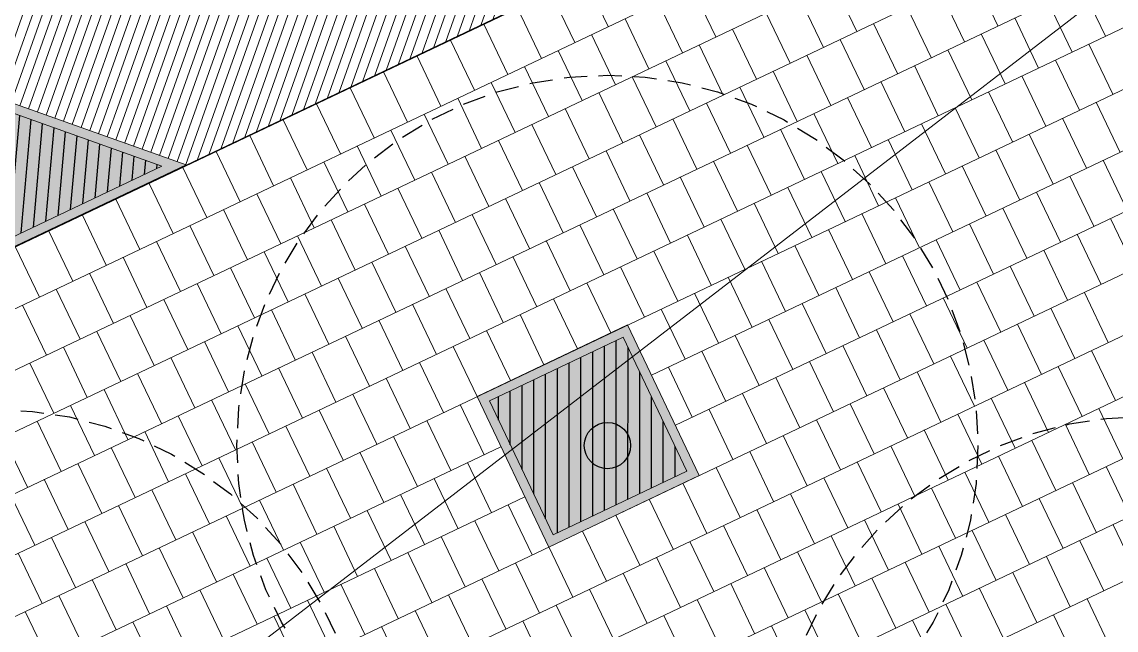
# Model space of a CAD drawing. Header units: metres. Extents: x 678805 to 1359287, y 2747329 to 5497370.
# Drawn here: x 679657.77 to 679669.58, y 2748684.1 to 2748690.67 of the extents above; entities that cross this region are included whole.
import ezdxf
from ezdxf.enums import TextEntityAlignment as Align

# ---------------------------------------------------------------- set-up
doc = ezdxf.new("R2010")
doc.units = ezdxf.units.M
doc.linetypes.add('XREF_MON_SFT_TREES$0$HIDDEN', pattern=[0.375, 0.25, -0.125])
for name, color, linetype in [('00_XREF_MON_HSC_PAVEMENT', 7, 'Continuous'), ('00_XREF_TWQ_SFT_TREES', 7, 'Continuous'), ('XREF_MON_HSC_PAVEMENT$0$03-TR-Tree Pit_Green', 74, 'Continuous'), ('XREF_MON_SFT_TREES$0$SL_TREE_CANOPY', 251, 'XREF_MON_SFT_TREES$0$HIDDEN'), ('XREF_MON_SFT_TREES$0$SL_TREE_TRUNK', 251, 'Continuous')]:
    doc.layers.add(name, color=color, linetype=linetype)
for name, color, linetype, true_color in [('02-L-Waterfeatures 01', 7, 'Continuous', 0x4da6ff), ('XREF_MON_HSC_PAVEMENT$0$03-TR-Tree Pit_White', 7, 'Continuous', 0xfcfcfc), ('XREF_MON_SFT_TREES$0$SL_TREE_ACACIA_NILOTICA', 7, 'Continuous', 0x264d00), ('XREF_MON_SFT_TREES$0$SL_TREE_PROSOPIS_CINERARIA', 7, 'Continuous', 0x5f7f00)]:
    doc.layers.add(name, color=color, linetype=linetype, true_color=true_color)
for name, color, linetype, lineweight in [('XREF_MON_GENERAL_LAYOUT$0$02-L-Level Curves 0.25-0.75m', 33, 'Continuous', 5), ('XREF_MON_GENERAL_LAYOUT$0$02-L-Material Change', 251, 'Continuous', 5), ('XREF_MON_GENERAL_LAYOUT$0$04-BK-Tree Pit', 6, 'Continuous', 5), ('XREF_MON_HSC_PAVEMENT$0$02-L-B-Flat Bar', 251, 'Continuous', 5), ('XREF_MON_HSC_PAVEMENT$0$04-BK-Tree Pit', 6, 'Continuous', 5)]:
    doc.layers.add(name, color=color, linetype=linetype, lineweight=lineweight)
for name, color, linetype, lineweight, true_color in [('XREF_MON_HSC_PAVEMENT$0$02-L-Joints-Paviment_07_Precast Concrete Blocks 60X40', 7, 'Continuous', 5, 0x999999), ('XREF_MON_HSC_PAVEMENT$0$03-TR-Pavement_07_Precast Concrete Blocks 20X10', 7, 'Continuous', 5, 0x999999), ('XREF_MON_HSC_PAVEMENT$0$03-TR-Pavement_07_Precast Concrete Blocks 60X40', 7, 'Continuous', 5, 0x999999)]:
    doc.layers.add(name, color=color, linetype=linetype, lineweight=lineweight, true_color=true_color)
doc.layers.get('XREF_MON_SFT_TREES$0$SL_TREE_ACACIA_NILOTICA').off()
doc.layers.get('XREF_MON_SFT_TREES$0$SL_TREE_PROSOPIS_CINERARIA').off()
doc.styles.add('XREF_MON_GENERAL_LAYOUT$0$Standard', font='arial.ttf')

# ---------------------------------------------------------------- blocks, each defined once
blk = doc.blocks.new('XREF_MON_SFT_TREES$0$Acacia_nilotica')
h = blk.add_hatch()
h.set_pattern_fill('ANSI31', color=256, scale=0.1)
edge = h.paths.add_edge_path()
edge.add_arc((0, 0), 4, 0, 360)
at = {"layer": 'XREF_MON_SFT_TREES$0$SL_TREE_TRUNK'}
h = blk.add_hatch(color=256, dxfattribs=at)
h.dxf.hatch_style = 1
edge = h.paths.add_edge_path()
edge.add_arc((0, 0), 0.25, 0, 360)
at = {"layer": 'XREF_MON_SFT_TREES$0$SL_TREE_CANOPY', "linetype": 'XREF_MON_SFT_TREES$0$HIDDEN'}
blk.add_circle((0, 0), 4, dxfattribs=at)
at = {"layer": 'XREF_MON_SFT_TREES$0$SL_TREE_TRUNK'}
blk.add_circle((0, 0), 0.25, dxfattribs=at)
blk = doc.blocks.new('XREF_MON_SFT_TREES$0$Prosopis_cineraria')
h = blk.add_hatch()
h.set_pattern_fill('ANSI31', color=256, scale=0.1)
edge = h.paths.add_edge_path()
edge.add_arc((0, 0), 4, 0, 360)
at = {"layer": 'XREF_MON_SFT_TREES$0$SL_TREE_TRUNK'}
h = blk.add_hatch(color=256, dxfattribs=at)
h.dxf.hatch_style = 1
edge = h.paths.add_edge_path()
edge.add_arc((0, 0), 0.25, 0, 360)
at = {"layer": 'XREF_MON_SFT_TREES$0$SL_TREE_CANOPY', "linetype": 'XREF_MON_SFT_TREES$0$HIDDEN'}
blk.add_circle((0, 0), 4, dxfattribs=at)
at = {"layer": 'XREF_MON_SFT_TREES$0$SL_TREE_TRUNK'}
blk.add_circle((0, 0), 0.25, dxfattribs=at)
blk = doc.blocks.new('XREF_MON_SFT_TREES')
at = {"layer": 'XREF_MON_SFT_TREES$0$SL_TREE_ACACIA_NILOTICA', "rotation": 25.44812939262281}
for p in [(679664.091, 2748686.095), (679657.478, 2748682.485)]:
    blk.add_blockref('XREF_MON_SFT_TREES$0$Acacia_nilotica', p, dxfattribs=at)
at = {"layer": 'XREF_MON_SFT_TREES$0$SL_TREE_PROSOPIS_CINERARIA', "rotation": 25.44812939262281}
blk.add_blockref('XREF_MON_SFT_TREES$0$Prosopis_cineraria', (679669.886, 2748682.409), dxfattribs=at)
blk = doc.blocks.new('XREF_MON_HSC_PAVEMENT$0$Escocell Quadrat')
at = {"layer": 'XREF_MON_HSC_PAVEMENT$0$03-TR-Tree Pit_Green'}
h = blk.add_hatch(dxfattribs=at)
h.set_pattern_fill('ANSI31', color=256, scale=0.04, angle=19.5514)
h.set_pattern_definition([(64.551379247, (-1794786.01457, -2189831.7944), (-0.114677314033, 0.0545720958565), [])])
h.paths.add_polyline_path([(-1.159, 0.359), (-2.759, 0.359), (-2.759, -1.241), (-1.159, -1.241)])
at = {"layer": 'XREF_MON_HSC_PAVEMENT$0$03-TR-Tree Pit_White'}
h = blk.add_hatch(color=256, dxfattribs=at)
h.dxf.hatch_style = 1
h.paths.add_polyline_path([(-2.859, 0.459), (-1.059, 0.459), (-1.059, -1.341), (-2.859, -1.341)])
at = {"ltscale": 0.3}
blk.add_lwpolyline([(-2.759, -1.241), (-1.159, -1.241), (-1.159, 0.359), (-2.759, 0.359)], close=True, dxfattribs=at)
blk = doc.blocks.new('XREF_MON_HSC_PAVEMENT$0$Alcorque Parking 8m2')
at = {"layer": 'XREF_MON_HSC_PAVEMENT$0$03-TR-Tree Pit_Green', "ltscale": 0.3}
h = blk.add_hatch(dxfattribs=at)
h.set_pattern_fill('ANSI31', color=256, scale=0.04, angle=40)
h.set_pattern_definition([(85, (-679726.04474, -2748720.75428), (-0.1265167266577, 0.011068779329), [])])
h.paths.add_polyline_path([(-1.079, -0.384), (2.316, 1.231), (-0.189, 2.121)])
at = {"layer": 'XREF_MON_HSC_PAVEMENT$0$03-TR-Tree Pit_White'}
h = blk.add_hatch(color=256, dxfattribs=at)
h.dxf.hatch_style = 1
h.paths.add_polyline_path([(-1.254, -0.578), (2.577, 1.245), (-0.25, 2.249)])
blk = doc.blocks.new('XREF_MON_HSC_PAVEMENT')
at = {"layer": 'XREF_MON_HSC_PAVEMENT$0$03-TR-Pavement_07_Precast Concrete Blocks 20X10'}
h = blk.add_hatch(dxfattribs=at)
h.set_pattern_fill('ANSI31', color=256, scale=0.0315, angle=25.5)
h.set_pattern_definition([(70.5, (0, 0), (-0.094275932128, 0.033384858509), [])])
h.paths.add_polyline_path([(679608.734, 2748671.996), (679610.533, 2748668.217), (679613.436, 2748667.186), (679617.336, 2748669.041), (679618.34, 2748671.868), (679621.167, 2748670.864), (679625.012, 2748672.694), (679626.016, 2748675.521), (679628.843, 2748674.517), (679632.688, 2748676.347), (679633.692, 2748679.174), (679636.52, 2748678.17), (679640.357, 2748679.996), (679641.368, 2748682.826), (679644.195, 2748681.823), (679648.039, 2748683.652), (679649.01, 2748686.385), (679649.043, 2748686.478), (679651.87, 2748685.474), (679655.715, 2748687.304), (679656.718, 2748690.131), (679659.546, 2748689.127), (679663.39, 2748690.957), (679664.394, 2748693.783), (679667.221, 2748692.78), (679671.065, 2748694.609), (679672.035, 2748697.341), (679674.896, 2748696.432), (679678.74, 2748698.261), (679679.745, 2748701.088), (679682.572, 2748700.084), (679686.415, 2748701.913), (679687.445, 2748704.817), (679685.646, 2748708.596)])
at = {"layer": 'XREF_MON_HSC_PAVEMENT$0$02-L-B-Flat Bar'}
blk.add_lwpolyline([(679613.436, 2748667.186), (679686.413, 2748701.912)], dxfattribs=at)
at = {"layer": 'XREF_MON_HSC_PAVEMENT$0$02-L-Joints-Paviment_07_Precast Concrete Blocks 60X40'}
for points in [[(679663.842, 2748691.161), (679664.1, 2748690.62)], [(679666.526, 2748691.11), (679666.784, 2748690.568)], [(679668.049, 2748691.17), (679668.307, 2748690.628)], [(679663.48, 2748690.989), (679663.739, 2748690.448)], [(679665.003, 2748691.05), (679665.262, 2748690.508)], [(679667.687, 2748690.998), (679667.946, 2748690.457)], [(679669.21, 2748691.058), (679669.469, 2748690.517)], [(679664.642, 2748690.878), (679664.901, 2748690.336)], [(679666.165, 2748690.938), (679666.423, 2748690.396)], [(679668.849, 2748690.886), (679669.108, 2748690.345)], [(679663.119, 2748690.818), (679663.378, 2748690.276)], [(679665.804, 2748690.766), (679666.062, 2748690.225)], [(679667.326, 2748690.826), (679667.585, 2748690.285)], [(679662.758, 2748690.646), (679663.017, 2748690.104)], [(679664.281, 2748690.706), (679664.539, 2748690.164)], [(679666.965, 2748690.654), (679667.224, 2748690.113)], [(679668.488, 2748690.714), (679668.746, 2748690.173)], [(679663.92, 2748690.534), (679664.178, 2748689.993)], [(679665.442, 2748690.594), (679665.701, 2748690.053)], [(679668.127, 2748690.543), (679668.385, 2748690.001)], [(679662.397, 2748690.474), (679662.655, 2748689.932)], [(679665.081, 2748690.422), (679665.34, 2748689.881)], [(679666.604, 2748690.482), (679666.862, 2748689.941)], [(679669.288, 2748690.431), (679669.547, 2748689.889)], [(679662.036, 2748690.302), (679662.294, 2748689.761)], [(679663.558, 2748690.362), (679663.817, 2748689.821)], [(679666.243, 2748690.311), (679666.501, 2748689.769)], [(679667.765, 2748690.371), (679668.024, 2748689.829)], [(679668.927, 2748690.259), (679669.185, 2748689.717)], [(679663.197, 2748690.19), (679663.456, 2748689.649)], [(679664.72, 2748690.25), (679664.979, 2748689.709)], [(679667.404, 2748690.199), (679667.663, 2748689.657)], [(679661.674, 2748690.13), (679661.933, 2748689.589)], [(679664.359, 2748690.078), (679664.617, 2748689.537)], [(679665.881, 2748690.139), (679666.14, 2748689.597)], [(679667.043, 2748690.027), (679667.302, 2748689.485)], [(679668.566, 2748690.087), (679668.824, 2748689.546)], [(679661.313, 2748689.958), (679661.572, 2748689.417)], [(679662.836, 2748690.018), (679663.095, 2748689.477)], [(679663.998, 2748689.907), (679664.256, 2748689.365)], [(679665.52, 2748689.967), (679665.779, 2748689.425)], [(679668.205, 2748689.915), (679668.463, 2748689.374)], [(679660.952, 2748689.786), (679661.211, 2748689.245)], [(679662.475, 2748689.846), (679662.733, 2748689.305)], [(679665.159, 2748689.795), (679665.418, 2748689.253)], [(679666.682, 2748689.855), (679666.94, 2748689.314)], [(679669.366, 2748689.803), (679669.625, 2748689.262)], [(679662.114, 2748689.675), (679662.372, 2748689.133)], [(679663.636, 2748689.735), (679663.895, 2748689.193)], [(679666.321, 2748689.683), (679666.579, 2748689.142)], [(679667.843, 2748689.743), (679668.102, 2748689.202)], [(679660.591, 2748689.614), (679660.849, 2748689.073)], [(679663.275, 2748689.563), (679663.534, 2748689.021)], [(679664.798, 2748689.623), (679665.056, 2748689.082)], [(679667.482, 2748689.571), (679667.741, 2748689.03)], [(679669.005, 2748689.632), (679669.263, 2748689.09)], [(679660.23, 2748689.443), (679660.488, 2748688.901)], [(679661.752, 2748689.503), (679662.011, 2748688.961)], [(679664.437, 2748689.451), (679664.695, 2748688.91)], [(679665.959, 2748689.511), (679666.218, 2748688.97)], [(679668.644, 2748689.46), (679668.902, 2748688.918)], [(679661.391, 2748689.331), (679661.65, 2748688.789)], [(679662.914, 2748689.391), (679663.173, 2748688.85)], [(679665.598, 2748689.339), (679665.857, 2748688.798)], [(679667.121, 2748689.4), (679667.38, 2748688.858)], [(679659.869, 2748689.271), (679660.127, 2748688.729)], [(679662.553, 2748689.219), (679662.811, 2748688.678)], [(679664.076, 2748689.279), (679664.334, 2748688.738)], [(679666.76, 2748689.228), (679667.018, 2748688.686)], [(679668.283, 2748689.288), (679668.541, 2748688.746)], [(679659.507, 2748689.099), (679659.766, 2748688.557)], [(679661.03, 2748689.159), (679661.289, 2748688.618)], [(679663.714, 2748689.107), (679663.973, 2748688.566)], [(679665.237, 2748689.168), (679665.496, 2748688.626)], [(679667.921, 2748689.116), (679668.18, 2748688.574)], [(679669.444, 2748689.176), (679669.703, 2748688.635)], [(679660.669, 2748688.987), (679660.927, 2748688.446)], [(679662.192, 2748689.047), (679662.45, 2748688.506)], [(679664.876, 2748688.996), (679665.134, 2748688.454)], [(679666.399, 2748689.056), (679666.657, 2748688.514)], [(679669.083, 2748689.004), (679669.341, 2748688.463)], [(679659.146, 2748688.927), (679659.405, 2748688.386)], [(679661.83, 2748688.875), (679662.089, 2748688.334)], [(679663.353, 2748688.935), (679663.612, 2748688.394)], [(679666.037, 2748688.884), (679666.296, 2748688.342)], [(679667.56, 2748688.944), (679667.819, 2748688.403)], [(679658.785, 2748688.755), (679659.044, 2748688.214)], [(679660.308, 2748688.815), (679660.566, 2748688.274)], [(679662.992, 2748688.764), (679663.251, 2748688.222)], [(679664.515, 2748688.824), (679664.773, 2748688.282)], [(679667.199, 2748688.772), (679667.458, 2748688.231)], [(679668.722, 2748688.832), (679668.98, 2748688.291)], [(679659.947, 2748688.643), (679660.205, 2748688.102)], [(679661.469, 2748688.703), (679661.728, 2748688.162)], [(679664.153, 2748688.652), (679664.412, 2748688.11)], [(679665.676, 2748688.712), (679665.935, 2748688.171)], [(679668.36, 2748688.66), (679668.619, 2748688.119)], [(679658.424, 2748688.583), (679658.682, 2748688.042)], [(679661.108, 2748688.532), (679661.367, 2748687.99)], [(679662.631, 2748688.592), (679662.889, 2748688.05)], [(679665.315, 2748688.54), (679665.574, 2748687.999)], [(679666.838, 2748688.6), (679667.096, 2748688.059)], [(679667.999, 2748688.489), (679668.258, 2748687.947)], [(679669.522, 2748688.549), (679669.781, 2748688.007)], [(679658.063, 2748688.411), (679658.321, 2748687.87)], [(679659.585, 2748688.471), (679659.844, 2748687.93)], [(679662.27, 2748688.42), (679662.528, 2748687.878)], [(679663.792, 2748688.48), (679664.051, 2748687.939)], [(679666.477, 2748688.428), (679666.735, 2748687.887)], [(679669.161, 2748688.377), (679669.419, 2748687.835)], [(679659.224, 2748688.3), (679659.483, 2748687.758)], [(679660.747, 2748688.36), (679661.005, 2748687.818)], [(679663.431, 2748688.308), (679663.69, 2748687.767)], [(679664.954, 2748688.368), (679665.212, 2748687.827)], [(679666.115, 2748688.257), (679666.374, 2748687.715)], [(679667.638, 2748688.317), (679667.897, 2748687.775)], [(679657.701, 2748688.239), (679657.96, 2748687.698)], [(679660.386, 2748688.188), (679660.644, 2748687.646)], [(679661.908, 2748688.248), (679662.167, 2748687.707)], [(679663.07, 2748688.136), (679663.328, 2748687.595)], [(679664.593, 2748688.196), (679664.851, 2748687.655)], [(679667.277, 2748688.145), (679667.535, 2748687.603)], [(679668.8, 2748688.205), (679669.058, 2748687.664)], [(679658.863, 2748688.128), (679659.121, 2748687.586)], [(679660.024, 2748688.016), (679660.283, 2748687.475)], [(679661.547, 2748688.076), (679661.806, 2748687.535)], [(679664.231, 2748688.025), (679664.49, 2748687.483)], [(679665.754, 2748688.085), (679666.013, 2748687.543)], [(679668.438, 2748688.033), (679668.697, 2748687.492)], [(679658.502, 2748687.956), (679658.76, 2748687.414)], [(679661.186, 2748687.904), (679661.445, 2748687.363)], [(679662.709, 2748687.964), (679662.967, 2748687.423)], [(679665.393, 2748687.913), (679665.652, 2748687.371)], [(679666.916, 2748687.973), (679667.174, 2748687.431)], [(679658.141, 2748687.784), (679658.399, 2748687.243)], [(679659.663, 2748687.844), (679659.922, 2748687.303)], [(679662.348, 2748687.792), (679662.606, 2748687.251)], [(679663.87, 2748687.853), (679664.129, 2748687.311)], [(679666.555, 2748687.801), (679666.813, 2748687.26)], [(679668.077, 2748687.861), (679668.336, 2748687.32)], [(679659.302, 2748687.672), (679659.561, 2748687.131)], [(679660.825, 2748687.732), (679661.083, 2748687.191)], [(679663.509, 2748687.681), (679663.768, 2748687.139)], [(679665.032, 2748687.741), (679665.29, 2748687.199)], [(679667.716, 2748687.689), (679667.975, 2748687.148)], [(679669.239, 2748687.749), (679669.497, 2748687.208)], [(679657.779, 2748687.612), (679658.038, 2748687.071)], [(679660.464, 2748687.56), (679660.722, 2748687.019)], [(679661.986, 2748687.621), (679662.245, 2748687.079)], [(679664.671, 2748687.569), (679664.929, 2748687.028)], [(679666.193, 2748687.629), (679666.452, 2748687.088)], [(679668.878, 2748687.578), (679669.136, 2748687.036)], [(679658.941, 2748687.5), (679659.199, 2748686.959)], [(679661.625, 2748687.449), (679661.884, 2748686.907)], [(679663.148, 2748687.509), (679663.406, 2748686.967)], [(679665.832, 2748687.457), (679666.091, 2748686.916)], [(679667.355, 2748687.517), (679667.613, 2748686.976)], [(679658.58, 2748687.328), (679658.838, 2748686.787)], [(679660.102, 2748687.389), (679660.361, 2748686.847)], [(679662.787, 2748687.337), (679663.045, 2748686.796)], [(679666.994, 2748687.346), (679667.252, 2748686.804)], [(679668.516, 2748687.406), (679668.775, 2748686.864)], [(679659.741, 2748687.217), (679660, 2748686.675)], [(679661.264, 2748687.277), (679661.523, 2748686.735)], [(679665.471, 2748687.285), (679665.73, 2748686.744)], [(679668.155, 2748687.234), (679668.414, 2748686.692)], [(679658.219, 2748687.157), (679658.477, 2748686.615)], [(679660.903, 2748687.105), (679661.161, 2748686.564)], [(679662.426, 2748687.165), (679662.684, 2748686.624)], [(679665.11, 2748687.114), (679665.368, 2748686.572)], [(679666.633, 2748687.174), (679666.891, 2748686.632)], [(679669.317, 2748687.122), (679669.575, 2748686.581)], [(679657.857, 2748686.985), (679658.116, 2748686.443)], [(679659.38, 2748687.045), (679659.639, 2748686.503)], [(679662.064, 2748686.993), (679662.323, 2748686.452)], [(679666.271, 2748687.002), (679666.53, 2748686.46)], [(679667.794, 2748687.062), (679668.053, 2748686.521)], [(679659.019, 2748686.873), (679659.277, 2748686.332)], [(679660.542, 2748686.933), (679660.8, 2748686.392)], [(679664.749, 2748686.942), (679665.007, 2748686.4)], [(679667.433, 2748686.89), (679667.691, 2748686.349)], [(679668.956, 2748686.95), (679669.214, 2748686.409)], [(679660.18, 2748686.761), (679660.439, 2748686.22)], [(679661.703, 2748686.821), (679661.962, 2748686.28)], [(679665.91, 2748686.83), (679666.169, 2748686.288)], [(679667.072, 2748686.718), (679667.33, 2748686.177)], [(679668.594, 2748686.778), (679668.853, 2748686.237)], [(679658.658, 2748686.701), (679658.916, 2748686.16)], [(679661.342, 2748686.649), (679661.601, 2748686.108)], [(679665.549, 2748686.658), (679665.807, 2748686.117)], [(679668.233, 2748686.606), (679668.492, 2748686.065)], [(679658.296, 2748686.529), (679658.555, 2748685.988)], [(679659.819, 2748686.589), (679660.078, 2748686.048)], [(679662.503, 2748686.538), (679662.762, 2748685.996)], [(679665.188, 2748686.486), (679665.446, 2748685.945)], [(679666.71, 2748686.546), (679666.969, 2748686.005)], [(679669.395, 2748686.495), (679669.653, 2748685.953)], [(679659.458, 2748686.417), (679659.717, 2748685.876)], [(679660.981, 2748686.478), (679661.239, 2748685.936)], [(679662.142, 2748686.366), (679662.401, 2748685.824)], [(679666.349, 2748686.374), (679666.608, 2748685.833)], [(679667.872, 2748686.435), (679668.131, 2748685.893)], [(679657.935, 2748686.357), (679658.194, 2748685.816)], [(679659.097, 2748686.246), (679659.355, 2748685.704)], [(679660.62, 2748686.306), (679660.878, 2748685.764)], [(679667.511, 2748686.263), (679667.769, 2748685.721)], [(679669.034, 2748686.323), (679669.292, 2748685.781)], [(679657.574, 2748686.185), (679657.833, 2748685.644)], [(679660.258, 2748686.134), (679660.517, 2748685.592)], [(679661.781, 2748686.194), (679662.04, 2748685.653)], [(679665.988, 2748686.203), (679666.247, 2748685.661)], [(679668.672, 2748686.151), (679668.931, 2748685.61)], [(679658.736, 2748686.074), (679658.994, 2748685.532)], [(679661.42, 2748686.022), (679661.678, 2748685.481)], [(679665.627, 2748686.031), (679665.885, 2748685.489)], [(679667.15, 2748686.091), (679667.408, 2748685.549)], [(679658.374, 2748685.902), (679658.633, 2748685.36)], [(679659.897, 2748685.962), (679660.156, 2748685.421)], [(679662.581, 2748685.91), (679662.84, 2748685.369)], [(679666.788, 2748685.919), (679667.047, 2748685.378)], [(679668.311, 2748685.979), (679668.57, 2748685.438)], [(679659.536, 2748685.79), (679659.795, 2748685.249)], [(679661.059, 2748685.85), (679661.317, 2748685.309)], [(679665.266, 2748685.859), (679665.524, 2748685.317)], [(679667.95, 2748685.807), (679668.209, 2748685.266)], [(679669.473, 2748685.867), (679669.732, 2748685.325)], [(679658.013, 2748685.73), (679658.272, 2748685.189)], [(679660.698, 2748685.678), (679660.956, 2748685.137)], [(679662.22, 2748685.739), (679662.479, 2748685.197)], [(679664.905, 2748685.687), (679665.163, 2748685.145)], [(679666.427, 2748685.747), (679666.686, 2748685.206)], [(679669.112, 2748685.695), (679669.37, 2748685.153)], [(679657.652, 2748685.558), (679657.911, 2748685.017)], [(679659.175, 2748685.618), (679659.433, 2748685.077)], [(679661.859, 2748685.567), (679662.118, 2748685.025)], [(679666.066, 2748685.575), (679666.325, 2748685.034)], [(679667.589, 2748685.635), (679667.847, 2748685.094)], [(679658.814, 2748685.446), (679659.072, 2748684.905)], [(679660.336, 2748685.506), (679660.595, 2748684.965)], [(679663.021, 2748685.455), (679663.279, 2748684.913)], [(679664.543, 2748685.515), (679664.802, 2748684.974)], [(679667.228, 2748685.463), (679667.486, 2748684.922)], [(679668.751, 2748685.523), (679669.009, 2748684.981)], [(679659.975, 2748685.335), (679660.234, 2748684.793)], [(679661.498, 2748685.395), (679661.756, 2748684.853)], [(679664.182, 2748685.343), (679664.441, 2748684.802)], [(679665.705, 2748685.403), (679665.963, 2748684.862)], [(679668.389, 2748685.351), (679668.648, 2748684.81)], [(679658.452, 2748685.274), (679658.711, 2748684.733)], [(679661.137, 2748685.223), (679661.395, 2748684.681)], [(679662.659, 2748685.283), (679662.918, 2748684.742)], [(679665.344, 2748685.231), (679665.602, 2748684.69)], [(679666.866, 2748685.292), (679667.125, 2748684.75)], [(679669.551, 2748685.239), (679669.81, 2748684.698)], [(679658.091, 2748685.103), (679658.35, 2748684.561)], [(679659.614, 2748685.163), (679659.873, 2748684.621)], [(679662.298, 2748685.111), (679662.557, 2748684.57)], [(679663.821, 2748685.171), (679664.08, 2748684.63)], [(679666.505, 2748685.12), (679666.764, 2748684.578)], [(679668.028, 2748685.179), (679668.287, 2748684.638)], [(679669.19, 2748685.067), (679669.448, 2748684.526)], [(679659.253, 2748684.991), (679659.511, 2748684.449)], [(679660.775, 2748685.051), (679661.034, 2748684.51)], [(679663.46, 2748684.999), (679663.718, 2748684.458)], [(679664.982, 2748685.06), (679665.241, 2748684.518)], [(679666.144, 2748684.948), (679666.403, 2748684.406)], [(679667.667, 2748685.007), (679667.926, 2748684.466)], [(679657.73, 2748684.931), (679657.989, 2748684.389)], [(679660.414, 2748684.879), (679660.673, 2748684.338)], [(679661.937, 2748684.939), (679662.196, 2748684.398)], [(679663.099, 2748684.828), (679663.357, 2748684.286)], [(679664.621, 2748684.888), (679664.88, 2748684.346)], [(679667.306, 2748684.835), (679667.564, 2748684.294)], [(679668.829, 2748684.896), (679669.087, 2748684.354)], [(679658.892, 2748684.819), (679659.15, 2748684.278)], [(679661.576, 2748684.767), (679661.834, 2748684.226)], [(679664.26, 2748684.716), (679664.519, 2748684.174)], [(679665.783, 2748684.776), (679666.041, 2748684.235)], [(679668.467, 2748684.724), (679668.726, 2748684.182)], [(679658.53, 2748684.647), (679658.789, 2748684.106)], [(679660.053, 2748684.707), (679660.312, 2748684.166)], [(679661.215, 2748684.596), (679661.473, 2748684.054)], [(679662.737, 2748684.656), (679662.996, 2748684.114)], [(679665.422, 2748684.604), (679665.68, 2748684.063)], [(679666.945, 2748684.664), (679667.203, 2748684.122)], [(679658.169, 2748684.475), (679658.428, 2748683.934)], [(679659.692, 2748684.535), (679659.95, 2748683.994)], [(679662.376, 2748684.484), (679662.635, 2748683.942)], [(679663.899, 2748684.544), (679664.157, 2748684.002)], [(679666.583, 2748684.492), (679666.842, 2748683.95)], [(679668.106, 2748684.552), (679668.365, 2748684.01)], [(679659.331, 2748684.363), (679659.589, 2748683.822)], [(679660.853, 2748684.424), (679661.112, 2748683.882)], [(679663.538, 2748684.372), (679663.796, 2748683.831)], [(679665.06, 2748684.432), (679665.319, 2748683.891)], [(679667.745, 2748684.38), (679668.004, 2748683.838)], [(679669.268, 2748684.44), (679669.526, 2748683.899)], [(679657.808, 2748684.303), (679658.067, 2748683.762)], [(679660.492, 2748684.252), (679660.751, 2748683.71)], [(679662.015, 2748684.312), (679662.274, 2748683.77)], [(679664.699, 2748684.26), (679664.958, 2748683.719)], [(679666.222, 2748684.32), (679666.481, 2748683.778)], [(679668.907, 2748684.268), (679669.165, 2748683.727)], [(679658.97, 2748684.192), (679659.228, 2748683.65)], [(679661.654, 2748684.14), (679661.912, 2748683.599)], [(679663.177, 2748684.2), (679663.435, 2748683.659)], [(679665.861, 2748684.148), (679666.12, 2748683.606)], [(679667.384, 2748684.208), (679667.642, 2748683.667)]]:
    blk.add_lwpolyline(points, dxfattribs=at)
at = {"layer": 'XREF_MON_HSC_PAVEMENT$0$03-TR-Pavement_07_Precast Concrete Blocks 60X40'}
for p, q in [((679602.439, 2748661.942), (679961.734, 2748832.918)), ((679602.698, 2748661.401), (679961.992, 2748832.376)), ((679602.956, 2748660.859), (679962.25, 2748831.835)), ((679603.215, 2748660.318), (679962.509, 2748831.293)), ((679603.474, 2748659.776), (679962.768, 2748830.752)), ((679603.732, 2748659.235), (679963.026, 2748830.21)), ((679603.991, 2748658.694), (679732.011, 2748719.614)), ((679664.567, 2748686.855), (679732.269, 2748719.072)), ((679664.825, 2748686.314), (679683.405, 2748695.155)), ((679658.402, 2748682.592), (679672.378, 2748689.243)), ((679651.979, 2748678.872), (679672.567, 2748688.669)), ((679652.237, 2748678.33), (679672.756, 2748688.094)), ((679647.078, 2748675.21), (679672.946, 2748687.52)), ((679629.999, 2748666.419), (679673.135, 2748686.946)), ((679622.587, 2748662.227), (679673.325, 2748686.371)), ((679604.249, 2748658.152), (679662.942, 2748686.082)), ((679658.144, 2748683.134), (679663.2, 2748685.54))]:
    blk.add_line(p, q, dxfattribs=at)
at = {"layer": 'XREF_MON_HSC_PAVEMENT$0$04-BK-Tree Pit'}
blk.add_blockref('XREF_MON_HSC_PAVEMENT$0$Alcorque Parking 8m2', (679656.967, 2748687.883), dxfattribs=at)
at = {"layer": 'XREF_MON_HSC_PAVEMENT$0$04-BK-Tree Pit', "rotation": 25.44862075299672}
blk.add_blockref('XREF_MON_HSC_PAVEMENT$0$Escocell Quadrat', (679665.463, 2748687.438), dxfattribs=at)
blk = doc.blocks.new('XREF_MON_GENERAL_LAYOUT$0$Escocell Quadrat')
at = {"ltscale": 0.3}
blk.add_lwpolyline([(-2.759, -1.241), (-1.159, -1.241), (-1.159, 0.359), (-2.759, 0.359)], close=True, dxfattribs=at)
at = {"layer": 'XREF_MON_GENERAL_LAYOUT$0$02-L-Material Change', "ltscale": 0.3}
blk.add_lwpolyline([(-2.859, -1.341), (-1.059, -1.341), (-1.059, 0.459), (-2.859, 0.459)], close=True, dxfattribs=at)
blk = doc.blocks.new('XREF_MON_GENERAL_LAYOUT$0$Alcorque Parking 8m2')
blk.add_lwpolyline([(2.316, 1.231), (-0.189, 2.121), (-1.079, -0.384)], close=True)
at = {"layer": 'XREF_MON_GENERAL_LAYOUT$0$02-L-Material Change'}
blk.add_lwpolyline([(2.577, 1.245), (-0.25, 2.249), (-1.254, -0.578)], close=True, dxfattribs=at)
blk = doc.blocks.new('XREF_MON_GENERAL_LAYOUT')
at = {"layer": 'XREF_MON_GENERAL_LAYOUT$0$02-L-Level Curves 0.25-0.75m', "ltscale": 0.3}
blk.add_lwpolyline([(679697.45, 2748714.878), (679703.09, 2748716.897), (679638.582, 2748667.194)], dxfattribs=at)
at = {"layer": 'XREF_MON_GENERAL_LAYOUT$0$02-L-Material Change', "ltscale": 0.3}
blk.add_lwpolyline([(679686.414, 2748701.914), (679613.436, 2748667.186)], dxfattribs=at)
at = {"layer": 'XREF_MON_GENERAL_LAYOUT$0$04-BK-Tree Pit'}
blk.add_blockref('XREF_MON_GENERAL_LAYOUT$0$Alcorque Parking 8m2', (679656.967, 2748687.883), dxfattribs=at)
at = {"layer": 'XREF_MON_GENERAL_LAYOUT$0$04-BK-Tree Pit', "rotation": 25.44862075299672}
blk.add_blockref('XREF_MON_GENERAL_LAYOUT$0$Escocell Quadrat', (679665.463, 2748687.438), dxfattribs=at)
at = {"style": 'XREF_MON_GENERAL_LAYOUT$0$Standard'}
for tag, rotation, p in [('604,00', 330.2643, (679905.77, 2748776.558)), ('603,00', 330.2643, (679901.861, 2748753.477)), ('600,00', 133.826, (679944.597, 2748745.153)), ('602,00', 330.2643, (679883.319, 2748738.727)), ('601,00', 117.8906, (679920.972, 2748732.87)), ('601,00', 330.2643, (679864.777, 2748723.976)), ('600,00', 40.8833, (679777.405, 2748705.444, 1.17)), ('602,00', 330.2643, (679941.275, 2748705.483)), ('601,00', 40.8833, (679701.798, 2748703.889, 1.17)), ('598,00', 62.091, (679810.267, 2748702.619)), ('600,00', 330.2643, (679877.781, 2748691.131)), ('600,00', 19.5511, (679920.444, 2748685.496)), ('601,00', 330.2643, (679934.813, 2748683.804)), ('599,00', 330.2643, (679854.567, 2748679.061)), ('600,00', 88.3928, (679743.913, 2748675.572)), ('599,00', 20.6086, (679924.26, 2748675.216)), ('601,00', 88.3928, (679728.035, 2748671.318, -2)), ('602,00', 88.3928, (679711.826, 2748665.966, -1)), ('603,00', 88.3928, (679695.615, 2748660.611)), ('599,00', 40.8833, (679788.807, 2748655.829, 1.17)), ('601,00', 40.8833, (679627.612, 2748644.603, 1.17)), ('603,00', 41.7058, (679702.499, 2748628.484, 1.17)), ('600,00', 40.8833, (679645.925, 2748597.926, 1.17)), ('599,00', 34.2277, (679673.574, 2748555.136, 5.34))]:
    blk.add_attdef(tag, text='', height=1, rotation=rotation, dxfattribs=at).set_placement(p, align=Align.MIDDLE)
at = {"ltscale": 0.3, "style": 'XREF_MON_GENERAL_LAYOUT$0$Standard'}
for tag, rotation, p in [('603,50', 330.2643, (679911.501, 2748760.57)), ('602,50', 330.2643, (679892.865, 2748745.846)), ('600,50', 133.826, (679933.048, 2748738.729)), ('601,50', 330.2643, (679873.581, 2748731.671)), ('601,50', 101.2857, (679909.522, 2748726.945)), ('602,50', 330.2643, (679948.625, 2748713.86)), ('600,50', 39.606, (679743.243, 2748706.971)), ('600,50', 330.2643, (679880.266, 2748702.726)), ('600,50', 17.3537, (679917.615, 2748690.554)), ('599,50', 330.2643, (679867.197, 2748684.716)), ('599,50', 18.8944, (679921.71, 2748680.578)), ('599,50', 39.606, (679778.991, 2748677.241)), ('600,50', 88.3928, (679735.925, 2748673.586)), ('601,50', 88.3928, (679719.906, 2748668.581)), ('602,50', 88.3928, (679703.474, 2748663.452)), ('598,50', 330.2643, (679861.765, 2748662.397)), ('601,50', 39.606, (679610.513, 2748662.061)), ('600,00', 41.7058, (679752.308, 2748637.685)), ('601,00', 41.7058, (679736.044, 2748634.538)), ('599,00', 35.0835, (679763.043, 2748634.415, 1.17)), ('602,00', 41.7058, (679720.174, 2748633.096, 1.17)), ('600,00', 35.0835, (679747.063, 2748629.903, 1.17)), ('601,00', 35.0835, (679731.246, 2748625.239, 1.17)), ('600,50', 39.606, (679636.92, 2748621.339)), ('602,00', 35.0835, (679715.4, 2748620.639, 1.17)), ('599,50', 28.7604, (679659.482, 2748574.323))]:
    blk.add_attdef(tag, text='', height=1, rotation=rotation, dxfattribs=at).set_placement(p, align=Align.MIDDLE)

msp = doc.modelspace()

# ---------------------------------------------------------------- block references
at = {"layer": '00_XREF_MON_HSC_PAVEMENT'}
msp.add_blockref('XREF_MON_HSC_PAVEMENT', (0, 0), dxfattribs=at)
at = {"layer": '00_XREF_TWQ_SFT_TREES'}
msp.add_blockref('XREF_MON_SFT_TREES', (0, 0), dxfattribs=at)
at = {"layer": '02-L-Waterfeatures 01', "color": 18, "true_color": 0x000000}
msp.add_blockref('XREF_MON_GENERAL_LAYOUT', (0, 0), dxfattribs=at)

doc.saveas('drawing.dxf')
